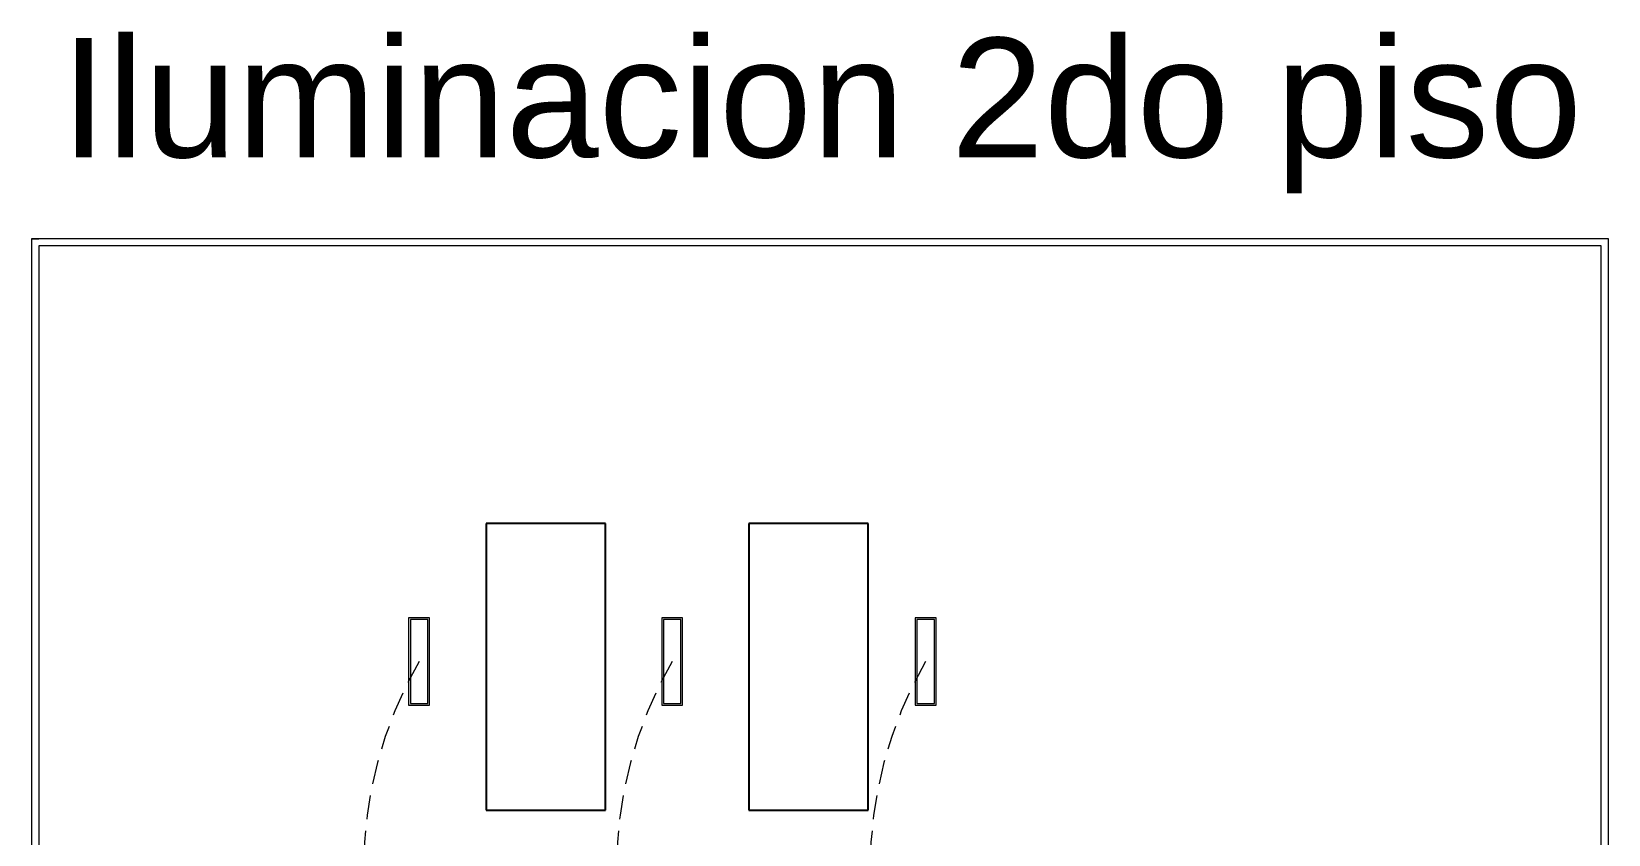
# Model space of a CAD drawing. Header units: millimetres. Extents: x -461 to 1315, y -154 to 152.
# Drawn here: x -460.81 to -427.81, y -131.43 to -114.62 of the extents above; entities that cross this region are included whole.
import ezdxf

# ---------------------------------------------------------------- set-up
doc = ezdxf.new("R2010")
doc.units = ezdxf.units.MM
doc.linetypes.add('DASHED', pattern=[0.75, 0.5, -0.25])
doc.layers.get('0').update_dxf_attribs({"lineweight": 13})
for name, color, linetype, lineweight in [('A-AREA', 7, 'Continuous', 5), ('A-WALL', 253, 'Continuous', 15), ('E-CONT', 222, 'DASHED', 13), ('E-LITE', 40, 'Continuous', 13)]:
    doc.layers.add(name, color=color, linetype=linetype, lineweight=lineweight)
doc.layers.add('C-TRAL', color=212, linetype='Continuous')
doc.styles.get("Standard").update_dxf_attribs({"font": 'arial.ttf'})

# ---------------------------------------------------------------- blocks, each defined once
blk = doc.blocks.new('RETIE-LUMINARIA30X120DE40W')
at = {"lineweight": 5}
for points in [[(1192.3, 1610.3), (1192.3, 1634.6), (1091, 1634.6), (1091, 1610.3)], [(1190.3, 1612.3), (1190.3, 1632.6), (1093, 1632.6), (1093, 1612.3)]]:
    blk.add_lwpolyline(points, close=True, dxfattribs=at)

msp = doc.modelspace()

# ---------------------------------------------------------------- linework, layer by layer
at = {"layer": 'A-WALL'}
for p, q in [((-427.806, -118.963), (-460.806, -118.963)), ((-460.806, -118.963), (-460.806, -153.963)), ((-460.806, -118.963), (-460.656, -118.963)), ((-427.956, -119.113), (-460.656, -119.113)), ((-460.656, -119.113), (-460.656, -153.813)), ((-427.956, -143.813), (-427.956, -119.113)), ((-427.806, -153.963), (-427.806, -118.963))]:
    msp.add_line(p, q, dxfattribs=at)
at = {"layer": 'C-TRAL'}
for p, q in [((-448.795, -124.926, 0.046), (-451.295, -124.926, 0.046)), ((-451.295, -124.926, 0.046), (-451.295, -130.926, 0.046)), ((-448.795, -130.926, 0.046), (-448.795, -124.926, 0.046)), ((-443.295, -124.926, 0.046), (-445.795, -124.926, 0.046)), ((-445.795, -124.926, 0.046), (-445.795, -130.926, 0.046)), ((-443.295, -130.926, 0.046), (-443.295, -124.926, 0.046)), ((-451.295, -130.926, 0.046), (-448.795, -130.926, 0.046)), ((-445.795, -130.926, 0.046), (-443.295, -130.926, 0.046))]:
    msp.add_line(p, q, dxfattribs=at)
at = {"layer": 'E-CONT'}
for points in [[(-452.694, -127.812, 0.267949), (-452.694, -136.498, 0.267949), (-452.694, -145.184, -0.130269), (-444.354, -150.752, 0.309607), (-434.055, -152.477)], [(-447.4, -127.812, 0.267949), (-447.4, -136.498, 0.267949), (-447.4, -145.184, -0.150529), (-439.527, -150.305, 0.27123), (-434.078, -152.47)], [(-442.095, -127.812, 0.267949), (-442.095, -136.498, 0.267949), (-442.095, -145.184, -0.110389), (-438.159, -148.955, 0.210101), (-434.055, -152.477)]]:
    msp.add_lwpolyline(points, format="xyb", dxfattribs=at)

# ---------------------------------------------------------------- block references
at = {"layer": 'E-LITE', "xscale": 0.01807222282538233, "yscale": 0.01807222282538233, "zscale": 0.01807222282538233, "rotation": 270}
for p in [(-482.016, -107.181), (-476.721, -107.181), (-471.416, -107.181)]:
    msp.add_blockref('RETIE-LUMINARIA30X120DE40W', p, dxfattribs=at)

# ---------------------------------------------------------------- texts
at = {"layer": 'A-AREA', "insert": (-460.196, -114.756), "char_height": 2.5, "attachment_point": 1}
msp.add_mtext_dynamic_manual_height_columns('\\pxt10;Iluminacion 2do piso', width=43.74055, gutter_width=12.5, heights=[0], dxfattribs=at)

doc.saveas('drawing.dxf')
